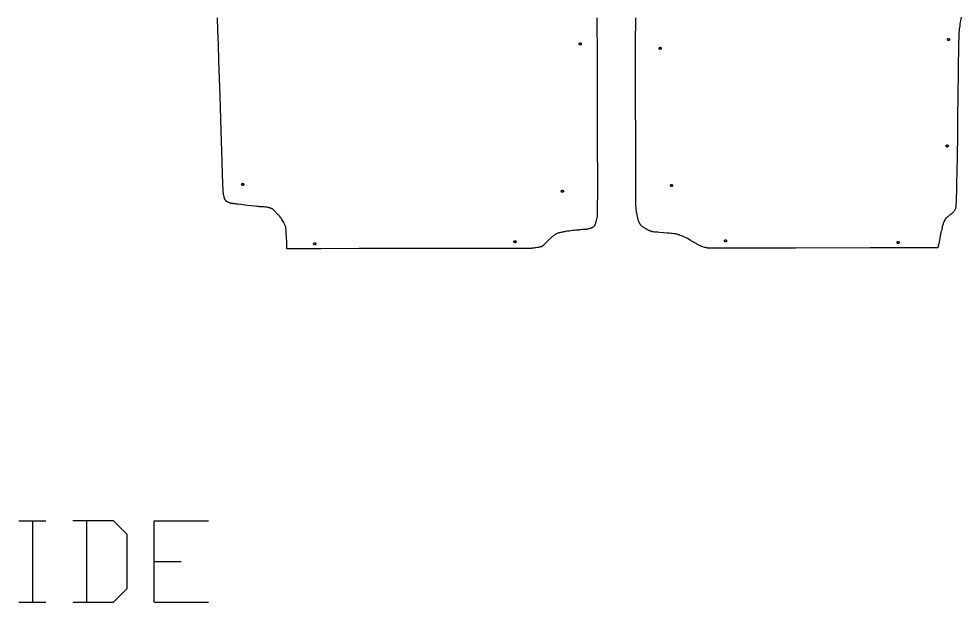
# Model space of a CAD drawing. Extents: x -900 to 7408, y -3188 to 1710.
# Drawn here: x 5407 to 7175, y -3188 to -2092 of the extents above; entities that cross this region are included whole.
import ezdxf

# ---------------------------------------------------------------- set-up
doc = ezdxf.new("R2010")
doc.units = 0
doc.layers.add('Default_Layer', color=1, linetype='CONTINUOUS')

msp = doc.modelspace()

# ---------------------------------------------------------------- linework, layer by layer
at = {"layer": 'Default_Layer'}
for points in [[(6492, -2090.5), (6492, -2115.2), (6492.1, -2142), (6492.1, -2170.5), (6492.2, -2200.3), (6492.4, -2261.2), (6492.6, -2320.8), (6492.7, -2348.8), (6492.8, -2374.9), (6492.8, -2398.6), (6492.8, -2419.3), (6492.8, -2428.5), (6492.7, -2436.7), (6492.7, -2443.9), (6492.6, -2450.1), (6492.6, -2455.1), (6492.5, -2459), (6492.4, -2460.5), (6492.4, -2461.6), (6492.3, -2462.5), (6492.2, -2462.9), (6491.7, -2465.7), (6491, -2468.8), (6490.7, -2470.4), (6490.3, -2471.9), (6490, -2473.5), (6489.5, -2475), (6489.1, -2476.5), (6488.8, -2477.2), (6488.6, -2477.8), (6488.3, -2478.5), (6488.1, -2479.1), (6487.8, -2479.7), (6487.5, -2480.2), (6487.2, -2480.8), (6486.9, -2481.2), (6486.6, -2481.7), (6486.2, -2482.1), (6485.9, -2482.4), (6485.5, -2482.7), (6485.1, -2482.9), (6484.7, -2483.1), (6484.5, -2483.3), (6484.3, -2483.5), (6483.9, -2483.9), (6483.4, -2484.2), (6482.9, -2484.5), (6482.3, -2484.8), (6481.7, -2485.1), (6481.1, -2485.3), (6480.5, -2485.5), (6479.9, -2485.7), (6479.3, -2485.9), (6478, -2486.2), (6476.8, -2486.6), (6475.7, -2486.9), (6475.1, -2487.1), (6474.4, -2487.2), (6473.6, -2487.3), (6472.7, -2487.4), (6471.7, -2487.5), (6470.7, -2487.6), (6468.6, -2487.8), (6466.3, -2487.9), (6464.1, -2488.1), (6461.8, -2488.3), (6460.8, -2488.4), (6459.8, -2488.5), (6458.5, -2488.7), (6456.8, -2488.9), (6452.1, -2489.3), (6449.3, -2489.6), (6446.3, -2489.9), (6443.1, -2490.3), (6439.8, -2490.7), (6436.4, -2491.2), (6433, -2491.7), (6431.3, -2492), (6429.6, -2492.3), (6428, -2492.6), (6426.4, -2492.9), (6424.9, -2493.2), (6423.4, -2493.6), (6422, -2494), (6420.6, -2494.3), (6419.3, -2494.8), (6418.1, -2495.2), (6417, -2495.6), (6416, -2496.1), (6415, -2496.6), (6414, -2497.1), (6413, -2497.7), (6412, -2498.4), (6411, -2499.1), (6410, -2499.9), (6408.9, -2500.7), (6407.9, -2501.5), (6406.9, -2502.4), (6405.9, -2503.3), (6404.8, -2504.2), (6403.8, -2505.1), (6401.9, -2507), (6400, -2508.9), (6398.2, -2510.7), (6396.6, -2512.4), (6393.7, -2515.5), (6392.5, -2516.7), (6391.6, -2517.7), (6390.9, -2518.4), (6390.6, -2518.6), (6390.4, -2518.8), (6389.8, -2519.1), (6389.1, -2519.4), (6388.4, -2519.7), (6387.7, -2520), (6387, -2520.2), (6386.2, -2520.4), (6384.8, -2520.8), (6383.8, -2521), (6382.2, -2521.3), (6380.3, -2521.7), (6378.1, -2522), (6375.8, -2522.4), (6373.4, -2522.7), (6371.1, -2523), (6370, -2523.1), (6369, -2523.2), (6367.6, -2523.2), (6364.6, -2523.2), (6354, -2523.3), (6337.8, -2523.4), (6316.6, -2523.4), (6261.8, -2523.5), (6194.9, -2523.6), (6045.6, -2523.7), (5973.6, -2523.8), (5910.2, -2523.9), (5909.9, -2518.6), (5909.7, -2512.7), (5909.2, -2500.7), (5908.9, -2495.1), (5908.7, -2490.4), (5908.6, -2488.5), (5908.4, -2486.9), (5908.3, -2485.6), (5908.3, -2485.2), (5908.2, -2484.8), (5908.1, -2484.2), (5907.9, -2483.6), (5907.6, -2482.4), (5907.2, -2481.3), (5906.7, -2480.2), (5906.2, -2479), (5905.7, -2477.9), (5905.2, -2476.8), (5904.7, -2475.7), (5904.4, -2475.1), (5904, -2474.4), (5903.1, -2472.8), (5902, -2471), (5900.8, -2469.1), (5899.7, -2467.3), (5898.6, -2465.7), (5897.6, -2464.3), (5897.2, -2463.7), (5896.9, -2463.3), (5896.3, -2462.6), (5895.6, -2461.9), (5894.9, -2461.2), (5894.2, -2460.6), (5892.8, -2459.3), (5892.1, -2458.7), (5891.4, -2458), (5891.1, -2457.6), (5890.7, -2457.2), (5889.9, -2456.3), (5889, -2455.2), (5888, -2454.1), (5887, -2452.9), (5886.5, -2452.3), (5885.9, -2451.8), (5885.3, -2451.3), (5884.8, -2450.8), (5884.2, -2450.3), (5883.6, -2449.9), (5883, -2449.5), (5882.4, -2449.2), (5881.8, -2448.9), (5881.1, -2448.6), (5880.5, -2448.3), (5879.8, -2448), (5879.2, -2447.8), (5878.5, -2447.5), (5877.8, -2447.3), (5877.1, -2447.1), (5875.8, -2446.7), (5874.4, -2446.4), (5873, -2446.1), (5872.2, -2445.9), (5871.4, -2445.8), (5870.6, -2445.7), (5869.7, -2445.6), (5867.7, -2445.5), (5865.6, -2445.4), (5861.3, -2445.2), (5859.1, -2445.1), (5858.1, -2445), (5857.1, -2444.9), (5854, -2444.6), (5849.1, -2444.1), (5836.3, -2442.6), (5823.6, -2441.1), (5818.8, -2440.5), (5815.9, -2440.2), (5814.1, -2439.9), (5812.2, -2439.7), (5810.3, -2439.5), (5808.4, -2439.2), (5806.6, -2438.9), (5805.7, -2438.8), (5804.9, -2438.6), (5804.1, -2438.4), (5803.4, -2438.2), (5802.7, -2438), (5802.1, -2437.8), (5801, -2437.3), (5799.9, -2436.7), (5799.3, -2436.4), (5798.8, -2436.1), (5798.3, -2435.8), (5797.7, -2435.4), (5797.2, -2435.1), (5796.8, -2434.7), (5796.3, -2434.3), (5795.8, -2433.9), (5795.4, -2433.5), (5795, -2433), (5794.6, -2432.5), (5794.3, -2432), (5794.1, -2431.8), (5793.9, -2431.5), (5793.6, -2430.9), (5793.3, -2430.1), (5793.1, -2429.4), (5792.8, -2428.6), (5792.6, -2427.7), (5792.3, -2426.8), (5792.1, -2425.8), (5791.9, -2424.8), (5791.7, -2423.9), (5791.4, -2421.9), (5791.1, -2419.9), (5790.8, -2418.1), (5790.8, -2417.6), (5790.7, -2416.6), (5790.6, -2413.3), (5790.1, -2401.3), (5789.5, -2383.2), (5788.7, -2360.1), (5786.8, -2302.5), (5784.7, -2236.7), (5782.6, -2171), (5781.6, -2140.6), (5780.7, -2113.4), (5779.9, -2090.2)], [(7175.5, -2089.4), (7174.9, -2092.5), (7174.3, -2095.7), (7173.8, -2098.8), (7173.3, -2102.1), (7172.8, -2105.3), (7172.4, -2108.5), (7172, -2111.6), (7171.6, -2114.7), (7171.3, -2117.8), (7171.2, -2118.7), (7171.1, -2120.1), (7171.1, -2121.9), (7171, -2124), (7170.8, -2129.4), (7170.7, -2136.2), (7170.5, -2144.3), (7170.4, -2153.6), (7170.1, -2175.1), (7169.8, -2200), (7169.4, -2227.4), (7168.7, -2286.3), (7168.3, -2316), (7167.9, -2344.8), (7167.7, -2358.6), (7167.5, -2371.8), (7167.2, -2384.3), (7167, -2396.1), (7166.7, -2406.9), (7166.5, -2416.8), (7166.2, -2425.6), (7165.9, -2433.2), (7165.8, -2436.5), (7165.6, -2439.5), (7165.5, -2442.1), (7165.3, -2444.3), (7165.2, -2446.1), (7165, -2447.6), (7164.9, -2448.2), (7164.8, -2448.6), (7164.8, -2449), (7164.7, -2449.3), (7164.3, -2450.1), (7163.9, -2450.8), (7163.5, -2451.6), (7163, -2452.3), (7162.4, -2453), (7161.9, -2453.7), (7161.3, -2454.4), (7160.7, -2455), (7160, -2455.7), (7159.4, -2456.3), (7158.7, -2456.9), (7158, -2457.5), (7156.6, -2458.7), (7155.1, -2459.9), (7152.2, -2462.1), (7150.8, -2463.3), (7150.1, -2463.8), (7149.4, -2464.4), (7148.8, -2465), (7148.2, -2465.6), (7147.6, -2466.2), (7147, -2466.8), (7146.5, -2467.4), (7146, -2468), (7145.5, -2468.7), (7145.1, -2469.3), (7144.7, -2470), (7144.3, -2470.7), (7144, -2471.4), (7143.6, -2472.1), (7143.3, -2472.8), (7143, -2473.5), (7142.4, -2474.9), (7141.9, -2476.4), (7141.4, -2477.9), (7140.9, -2479.4), (7140.5, -2480.9), (7140.1, -2482.4), (7139.8, -2483.9), (7139.1, -2487), (7138.4, -2490.1), (7138, -2491.6), (7137.6, -2493.1), (7137.2, -2494.6), (7136.9, -2496.3), (7136.5, -2497.9), (7136.1, -2499.7), (7135.4, -2503.3), (7134.7, -2507.1), (7133.3, -2514.7), (7132.6, -2518.6), (7131.9, -2522.3), (7072.4, -2522.4), (7004.8, -2522.5), (6864.6, -2522.8), (6801.9, -2523), (6774.5, -2523), (6750.5, -2523), (6730.6, -2523), (6715.4, -2523), (6709.8, -2522.9), (6705.5, -2522.9), (6702.7, -2522.9), (6701.9, -2522.8), (6701.4, -2522.8), (6700.6, -2522.7), (6699.6, -2522.6), (6698.7, -2522.4), (6697.8, -2522.2), (6696, -2521.8), (6694.1, -2521.4), (6692.4, -2520.9), (6690.7, -2520.4), (6689.1, -2519.8), (6687.6, -2519.3), (6686.9, -2519), (6686.2, -2518.7), (6685.5, -2518.4), (6684.8, -2518.1), (6683.4, -2517.4), (6682.1, -2516.6), (6679.5, -2515.1), (6678.2, -2514.3), (6676.8, -2513.6), (6675.2, -2512.7), (6673, -2511.4), (6667.7, -2508.3), (6664.8, -2506.6), (6661.9, -2505), (6660.6, -2504.3), (6659.3, -2503.6), (6658.1, -2503), (6656.9, -2502.5), (6654.8, -2501.5), (6652.7, -2500.6), (6650.6, -2499.7), (6648.4, -2498.9), (6647.3, -2498.5), (6646.2, -2498.1), (6645.1, -2497.8), (6644, -2497.4), (6642.9, -2497.1), (6641.8, -2496.8), (6640.7, -2496.5), (6639.5, -2496.2), (6638.9, -2496.1), (6638.1, -2496), (6637.2, -2495.8), (6636.1, -2495.7), (6633.6, -2495.4), (6630.7, -2495.1), (6627.5, -2494.8), (6624, -2494.5), (6616.7, -2494), (6609.5, -2493.4), (6606.2, -2493.1), (6603.1, -2492.8), (6600.4, -2492.6), (6598.1, -2492.3), (6597.1, -2492.2), (6596.3, -2492.1), (6595.7, -2491.9), (6595.2, -2491.8), (6594.3, -2491.6), (6593.5, -2491.3), (6592.6, -2491), (6591.8, -2490.6), (6590.9, -2490.3), (6590.1, -2489.9), (6589.2, -2489.5), (6588.4, -2489.1), (6586.8, -2488.3), (6585.3, -2487.5), (6584, -2486.7), (6582.8, -2486.1), (6580.8, -2484.9), (6579.7, -2484.2), (6578.7, -2483.6), (6577.7, -2482.9), (6577.2, -2482.5), (6576.8, -2482.2), (6576.3, -2481.8), (6575.9, -2481.4), (6575.5, -2481), (6575, -2480.5), (6574.7, -2480.1), (6574.3, -2479.6), (6573.9, -2479.1), (6573.5, -2478.6), (6573.2, -2478), (6572.8, -2477.5), (6572.5, -2476.9), (6572.2, -2476.3), (6571.5, -2475.1), (6571, -2473.9), (6570.4, -2472.7), (6570, -2471.4), (6569.7, -2470.7), (6569.5, -2469.8), (6569.2, -2468.7), (6568.9, -2467.4), (6568.5, -2466.1), (6568.2, -2464.5), (6567.9, -2462.9), (6567.5, -2461.3), (6567.2, -2459.5), (6566.8, -2457.7), (6566.5, -2455.9), (6566.2, -2454.2), (6566, -2452.4), (6565.7, -2450.7), (6565.5, -2449), (6565.4, -2447.4), (6565.3, -2446.9), (6565.3, -2446), (6565.2, -2443.4), (6565.2, -2439.6), (6565.1, -2434.7), (6565, -2421.7), (6564.9, -2405), (6564.8, -2385.1), (6564.8, -2362.4), (6564.7, -2310.7), (6564.6, -2253.8), (6564.6, -2195.5), (6564.6, -2139.8), (6564.7, -2090.5)], [(5407.1, -3035.1), (5457.9, -3035.1)], [(5432.5, -3035.1), (5432.5, -3187.5)], [(5508.7, -3187.5), (5584.9, -3187.5), (5610.3, -3162.1), (5610.3, -3060.5), (5584.9, -3035.1), (5508.7, -3035.1)], [(5534.1, -3035.1), (5534.1, -3187.5)], [(5661.1, -3187.5), (5661.1, -3035.1), (5762.7, -3035.1)], [(5661.1, -3111.3), (5711.9, -3111.3)], [(5407.1, -3187.5), (5457.9, -3187.5)], [(5661.1, -3187.5), (5762.7, -3187.5)]]:
    msp.add_lwpolyline(points, dxfattribs=at)
for points in [[(6458.6, -2139.4), (6458.7, -2139.2), (6458.7, -2139), (6458.7, -2138.8), (6458.8, -2138.6), (6458.9, -2138.4), (6459, -2138.2), (6459.1, -2138.1), (6459.2, -2138), (6459.4, -2137.8), (6459.5, -2137.7), (6459.7, -2137.6), (6459.9, -2137.5), (6460, -2137.5), (6460.2, -2137.4), (6460.4, -2137.4), (6460.6, -2137.4), (6460.8, -2137.4), (6461, -2137.4), (6461.2, -2137.5), (6461.4, -2137.5), (6461.6, -2137.6), (6461.8, -2137.7), (6461.9, -2137.8), (6462.1, -2138), (6462.2, -2138.1), (6462.3, -2138.2), (6462.4, -2138.4), (6462.5, -2138.6), (6462.6, -2138.8), (6462.6, -2139), (6462.6, -2139.2), (6462.6, -2139.4), (6462.6, -2139.6), (6462.6, -2139.8), (6462.6, -2140), (6462.5, -2140.1), (6462.4, -2140.3), (6462.3, -2140.5), (6462.2, -2140.6), (6462.1, -2140.8), (6461.9, -2140.9), (6461.8, -2141), (6461.6, -2141.1), (6461.4, -2141.2), (6461.2, -2141.3), (6461, -2141.3), (6460.8, -2141.4), (6460.6, -2141.4), (6460.4, -2141.4), (6460.2, -2141.3), (6460, -2141.3), (6459.9, -2141.2), (6459.7, -2141.1), (6459.5, -2141), (6459.4, -2140.9), (6459.2, -2140.8), (6459.1, -2140.6), (6459, -2140.5), (6458.9, -2140.3), (6458.8, -2140.1), (6458.7, -2140), (6458.7, -2139.8), (6458.7, -2139.6), (6458.6, -2139.4)], [(7149.6, -2131.2), (7149.7, -2131), (7149.7, -2130.8), (7149.7, -2130.6), (7149.8, -2130.4), (7149.9, -2130.2), (7150, -2130.1), (7150.1, -2129.9), (7150.2, -2129.8), (7150.4, -2129.7), (7150.5, -2129.5), (7150.7, -2129.4), (7150.9, -2129.4), (7151.1, -2129.3), (7151.2, -2129.2), (7151.4, -2129.2), (7151.6, -2129.2), (7151.9, -2129.2), (7152.1, -2129.2), (7152.2, -2129.3), (7152.4, -2129.4), (7152.6, -2129.4), (7152.8, -2129.5), (7152.9, -2129.7), (7153.1, -2129.8), (7153.2, -2129.9), (7153.3, -2130.1), (7153.4, -2130.2), (7153.5, -2130.4), (7153.6, -2130.6), (7153.6, -2130.8), (7153.6, -2131), (7153.6, -2131.2), (7153.6, -2131.4), (7153.6, -2131.6), (7153.6, -2131.8), (7153.5, -2132), (7153.4, -2132.2), (7153.3, -2132.3), (7153.2, -2132.5), (7153.1, -2132.6), (7152.9, -2132.7), (7152.8, -2132.9), (7152.6, -2133), (7152.4, -2133), (7152.2, -2133.1), (7152.1, -2133.2), (7151.9, -2133.2), (7151.6, -2133.2), (7151.4, -2133.2), (7151.2, -2133.2), (7151.1, -2133.1), (7150.9, -2133), (7150.7, -2133), (7150.5, -2132.9), (7150.4, -2132.7), (7150.2, -2132.6), (7150.1, -2132.5), (7150, -2132.3), (7149.9, -2132.2), (7149.8, -2132), (7149.7, -2131.8), (7149.7, -2131.6), (7149.7, -2131.4), (7149.6, -2131.2)], [(6608.7, -2147.6), (6608.7, -2147.4), (6608.7, -2147.2), (6608.8, -2147), (6608.8, -2146.8), (6608.9, -2146.6), (6609, -2146.5), (6609.1, -2146.3), (6609.3, -2146.2), (6609.4, -2146.1), (6609.6, -2145.9), (6609.7, -2145.8), (6609.9, -2145.8), (6610.1, -2145.7), (6610.3, -2145.6), (6610.5, -2145.6), (6610.7, -2145.6), (6610.9, -2145.6), (6611.1, -2145.6), (6611.3, -2145.7), (6611.5, -2145.8), (6611.6, -2145.8), (6611.8, -2145.9), (6611.9, -2146.1), (6612.1, -2146.2), (6612.2, -2146.3), (6612.3, -2146.5), (6612.4, -2146.6), (6612.5, -2146.8), (6612.6, -2147), (6612.6, -2147.2), (6612.7, -2147.4), (6612.7, -2147.6), (6612.7, -2147.8), (6612.6, -2148), (6612.6, -2148.2), (6612.5, -2148.4), (6612.4, -2148.5), (6612.3, -2148.7), (6612.2, -2148.9), (6612.1, -2149), (6611.9, -2149.1), (6611.8, -2149.3), (6611.6, -2149.4), (6611.5, -2149.4), (6611.3, -2149.5), (6611.1, -2149.6), (6610.9, -2149.6), (6610.7, -2149.6), (6610.5, -2149.6), (6610.3, -2149.6), (6610.1, -2149.5), (6609.9, -2149.4), (6609.7, -2149.4), (6609.6, -2149.3), (6609.4, -2149.1), (6609.3, -2149), (6609.1, -2148.9), (6609, -2148.7), (6608.9, -2148.5), (6608.8, -2148.4), (6608.8, -2148.2), (6608.7, -2148), (6608.7, -2147.8), (6608.7, -2147.6)], [(7147.1, -2330.9), (7147.1, -2330.7), (7147.1, -2330.5), (7147.2, -2330.3), (7147.2, -2330.2), (7147.3, -2330), (7147.4, -2329.8), (7147.5, -2329.7), (7147.6, -2329.5), (7147.8, -2329.4), (7147.9, -2329.3), (7148.1, -2329.2), (7148.3, -2329.1), (7148.5, -2329), (7148.7, -2329), (7148.9, -2329), (7149.1, -2328.9), (7149.3, -2329), (7149.5, -2329), (7149.7, -2329), (7149.8, -2329.1), (7150, -2329.2), (7150.2, -2329.3), (7150.3, -2329.4), (7150.5, -2329.5), (7150.6, -2329.7), (7150.7, -2329.8), (7150.8, -2330), (7150.9, -2330.2), (7151, -2330.3), (7151, -2330.5), (7151.1, -2330.7), (7151.1, -2330.9), (7151.1, -2331.1), (7151, -2331.3), (7151, -2331.5), (7150.9, -2331.7), (7150.8, -2331.9), (7150.7, -2332.1), (7150.6, -2332.2), (7150.5, -2332.4), (7150.3, -2332.5), (7150.2, -2332.6), (7150, -2332.7), (7149.8, -2332.8), (7149.7, -2332.9), (7149.5, -2332.9), (7149.3, -2332.9), (7149.1, -2332.9), (7148.9, -2332.9), (7148.7, -2332.9), (7148.5, -2332.9), (7148.3, -2332.8), (7148.1, -2332.7), (7147.9, -2332.6), (7147.8, -2332.5), (7147.6, -2332.4), (7147.5, -2332.2), (7147.4, -2332.1), (7147.3, -2331.9), (7147.2, -2331.7), (7147.2, -2331.5), (7147.1, -2331.3), (7147.1, -2331.1), (7147.1, -2330.9)], [(5825.2, -2403.1), (5825.2, -2402.9), (5825.2, -2402.7), (5825.3, -2402.5), (5825.3, -2402.4), (5825.4, -2402.2), (5825.5, -2402), (5825.6, -2401.9), (5825.8, -2401.7), (5825.9, -2401.6), (5826.1, -2401.5), (5826.2, -2401.4), (5826.4, -2401.3), (5826.6, -2401.2), (5826.8, -2401.2), (5827, -2401.1), (5827.2, -2401.1), (5827.4, -2401.1), (5827.6, -2401.2), (5827.8, -2401.2), (5828, -2401.3), (5828.1, -2401.4), (5828.3, -2401.5), (5828.5, -2401.6), (5828.6, -2401.7), (5828.7, -2401.9), (5828.8, -2402), (5828.9, -2402.2), (5829, -2402.4), (5829.1, -2402.5), (5829.1, -2402.7), (5829.2, -2402.9), (5829.2, -2403.1), (5829.2, -2403.3), (5829.1, -2403.5), (5829.1, -2403.7), (5829, -2403.9), (5828.9, -2404.1), (5828.8, -2404.2), (5828.7, -2404.4), (5828.6, -2404.5), (5828.5, -2404.7), (5828.3, -2404.8), (5828.1, -2404.9), (5828, -2405), (5827.8, -2405), (5827.6, -2405.1), (5827.4, -2405.1), (5827.2, -2405.1), (5827, -2405.1), (5826.8, -2405.1), (5826.6, -2405), (5826.4, -2405), (5826.2, -2404.9), (5826.1, -2404.8), (5825.9, -2404.7), (5825.8, -2404.5), (5825.6, -2404.4), (5825.5, -2404.2), (5825.4, -2404.1), (5825.3, -2403.9), (5825.3, -2403.7), (5825.2, -2403.5), (5825.2, -2403.3), (5825.2, -2403.1)], [(6629.8, -2405.1), (6629.8, -2404.9), (6629.9, -2404.7), (6629.9, -2404.5), (6630, -2404.4), (6630.1, -2404.2), (6630.2, -2404), (6630.3, -2403.9), (6630.4, -2403.7), (6630.5, -2403.6), (6630.7, -2403.5), (6630.9, -2403.4), (6631, -2403.3), (6631.2, -2403.2), (6631.4, -2403.2), (6631.6, -2403.2), (6631.8, -2403.1), (6632, -2403.2), (6632.2, -2403.2), (6632.4, -2403.2), (6632.6, -2403.3), (6632.8, -2403.4), (6632.9, -2403.5), (6633.1, -2403.6), (6633.2, -2403.7), (6633.4, -2403.9), (6633.5, -2404), (6633.6, -2404.2), (6633.7, -2404.4), (6633.7, -2404.5), (6633.8, -2404.7), (6633.8, -2404.9), (6633.8, -2405.1), (6633.8, -2405.3), (6633.8, -2405.5), (6633.7, -2405.7), (6633.7, -2405.9), (6633.6, -2406.1), (6633.5, -2406.3), (6633.4, -2406.4), (6633.2, -2406.6), (6633.1, -2406.7), (6632.9, -2406.8), (6632.8, -2406.9), (6632.6, -2407), (6632.4, -2407.1), (6632.2, -2407.1), (6632, -2407.1), (6631.8, -2407.1), (6631.6, -2407.1), (6631.4, -2407.1), (6631.2, -2407.1), (6631, -2407), (6630.9, -2406.9), (6630.7, -2406.8), (6630.5, -2406.7), (6630.4, -2406.6), (6630.3, -2406.4), (6630.2, -2406.3), (6630.1, -2406.1), (6630, -2405.9), (6629.9, -2405.7), (6629.9, -2405.5), (6629.8, -2405.3), (6629.8, -2405.1)], [(6425.1, -2416), (6425.1, -2415.8), (6425.2, -2415.6), (6425.2, -2415.4), (6425.3, -2415.2), (6425.4, -2415), (6425.5, -2414.8), (6425.6, -2414.7), (6425.7, -2414.5), (6425.9, -2414.4), (6426, -2414.3), (6426.2, -2414.2), (6426.3, -2414.1), (6426.5, -2414), (6426.7, -2414), (6426.9, -2414), (6427.1, -2414), (6427.3, -2414), (6427.5, -2414), (6427.7, -2414), (6427.9, -2414.1), (6428.1, -2414.2), (6428.2, -2414.3), (6428.4, -2414.4), (6428.5, -2414.5), (6428.7, -2414.7), (6428.8, -2414.8), (6428.9, -2415), (6429, -2415.2), (6429, -2415.4), (6429.1, -2415.6), (6429.1, -2415.8), (6429.1, -2416), (6429.1, -2416.2), (6429.1, -2416.4), (6429, -2416.6), (6429, -2416.7), (6428.9, -2416.9), (6428.8, -2417.1), (6428.7, -2417.2), (6428.5, -2417.4), (6428.4, -2417.5), (6428.2, -2417.6), (6428.1, -2417.7), (6427.9, -2417.8), (6427.7, -2417.9), (6427.5, -2417.9), (6427.3, -2417.9), (6427.1, -2418), (6426.9, -2417.9), (6426.7, -2417.9), (6426.5, -2417.9), (6426.3, -2417.8), (6426.2, -2417.7), (6426, -2417.6), (6425.9, -2417.5), (6425.7, -2417.4), (6425.6, -2417.2), (6425.5, -2417.1), (6425.4, -2416.9), (6425.3, -2416.7), (6425.2, -2416.6), (6425.2, -2416.4), (6425.1, -2416.2), (6425.1, -2416)], [(6336.2, -2510.9), (6336.2, -2510.7), (6336.2, -2510.5), (6336.3, -2510.3), (6336.3, -2510.1), (6336.4, -2509.9), (6336.5, -2509.7), (6336.6, -2509.6), (6336.8, -2509.5), (6336.9, -2509.3), (6337.1, -2509.2), (6337.2, -2509.1), (6337.4, -2509), (6337.6, -2509), (6337.8, -2508.9), (6338, -2508.9), (6338.2, -2508.9), (6338.4, -2508.9), (6338.6, -2508.9), (6338.8, -2509), (6339, -2509), (6339.1, -2509.1), (6339.3, -2509.2), (6339.5, -2509.3), (6339.6, -2509.5), (6339.7, -2509.6), (6339.9, -2509.7), (6340, -2509.9), (6340, -2510.1), (6340.1, -2510.3), (6340.2, -2510.5), (6340.2, -2510.7), (6340.2, -2510.9), (6340.2, -2511.1), (6340.2, -2511.3), (6340.1, -2511.5), (6340, -2511.6), (6340, -2511.8), (6339.9, -2512), (6339.7, -2512.1), (6339.6, -2512.3), (6339.5, -2512.4), (6339.3, -2512.5), (6339.1, -2512.6), (6339, -2512.7), (6338.8, -2512.8), (6338.6, -2512.8), (6338.4, -2512.9), (6338.2, -2512.9), (6338, -2512.9), (6337.8, -2512.8), (6337.6, -2512.8), (6337.4, -2512.7), (6337.2, -2512.6), (6337.1, -2512.5), (6336.9, -2512.4), (6336.8, -2512.3), (6336.6, -2512.1), (6336.5, -2512), (6336.4, -2511.8), (6336.3, -2511.6), (6336.3, -2511.5), (6336.2, -2511.3), (6336.2, -2511.1), (6336.2, -2510.9)], [(6731.2, -2509.1), (6731.2, -2508.9), (6731.2, -2508.7), (6731.3, -2508.5), (6731.3, -2508.3), (6731.4, -2508.2), (6731.5, -2508), (6731.6, -2507.8), (6731.8, -2507.7), (6731.9, -2507.6), (6732.1, -2507.5), (6732.2, -2507.4), (6732.4, -2507.3), (6732.6, -2507.2), (6732.8, -2507.2), (6733, -2507.1), (6733.2, -2507.1), (6733.4, -2507.1), (6733.6, -2507.2), (6733.8, -2507.2), (6734, -2507.3), (6734.1, -2507.4), (6734.3, -2507.5), (6734.5, -2507.6), (6734.6, -2507.7), (6734.7, -2507.8), (6734.8, -2508), (6734.9, -2508.2), (6735, -2508.3), (6735.1, -2508.5), (6735.2, -2508.7), (6735.2, -2508.9), (6735.2, -2509.1), (6735.2, -2509.3), (6735.2, -2509.5), (6735.1, -2509.7), (6735, -2509.9), (6734.9, -2510.1), (6734.8, -2510.2), (6734.7, -2510.4), (6734.6, -2510.5), (6734.5, -2510.7), (6734.3, -2510.8), (6734.1, -2510.9), (6734, -2511), (6733.8, -2511), (6733.6, -2511.1), (6733.4, -2511.1), (6733.2, -2511.1), (6733, -2511.1), (6732.8, -2511.1), (6732.6, -2511), (6732.4, -2511), (6732.2, -2510.9), (6732.1, -2510.8), (6731.9, -2510.7), (6731.8, -2510.5), (6731.6, -2510.4), (6731.5, -2510.2), (6731.4, -2510.1), (6731.3, -2509.9), (6731.3, -2509.7), (6731.2, -2509.5), (6731.2, -2509.3), (6731.2, -2509.1)], [(7055.2, -2512.1), (7055.2, -2511.9), (7055.2, -2511.7), (7055.3, -2511.5), (7055.3, -2511.4), (7055.4, -2511.2), (7055.5, -2511), (7055.6, -2510.9), (7055.8, -2510.7), (7055.9, -2510.6), (7056.1, -2510.5), (7056.2, -2510.4), (7056.4, -2510.3), (7056.6, -2510.2), (7056.8, -2510.2), (7057, -2510.1), (7057.2, -2510.1), (7057.4, -2510.1), (7057.6, -2510.2), (7057.8, -2510.2), (7058, -2510.3), (7058.1, -2510.4), (7058.3, -2510.5), (7058.4, -2510.6), (7058.6, -2510.7), (7058.7, -2510.9), (7058.8, -2511), (7058.9, -2511.2), (7059, -2511.4), (7059.1, -2511.5), (7059.1, -2511.7), (7059.2, -2511.9), (7059.2, -2512.1), (7059.2, -2512.3), (7059.1, -2512.5), (7059.1, -2512.7), (7059, -2512.9), (7058.9, -2513.1), (7058.8, -2513.2), (7058.7, -2513.4), (7058.6, -2513.5), (7058.4, -2513.7), (7058.3, -2513.8), (7058.1, -2513.9), (7058, -2514), (7057.8, -2514), (7057.6, -2514.1), (7057.4, -2514.1), (7057.2, -2514.1), (7057, -2514.1), (7056.8, -2514.1), (7056.6, -2514), (7056.4, -2514), (7056.2, -2513.9), (7056.1, -2513.8), (7055.9, -2513.7), (7055.8, -2513.5), (7055.6, -2513.4), (7055.5, -2513.2), (7055.4, -2513.1), (7055.3, -2512.9), (7055.3, -2512.7), (7055.2, -2512.5), (7055.2, -2512.3), (7055.2, -2512.1)], [(5960.2, -2514.7), (5960.2, -2514.5), (5960.3, -2514.3), (5960.3, -2514.1), (5960.4, -2513.9), (5960.5, -2513.7), (5960.6, -2513.6), (5960.7, -2513.4), (5960.8, -2513.3), (5960.9, -2513.1), (5961.1, -2513), (5961.3, -2512.9), (5961.4, -2512.8), (5961.6, -2512.8), (5961.8, -2512.7), (5962, -2512.7), (5962.2, -2512.7), (5962.4, -2512.7), (5962.6, -2512.7), (5962.8, -2512.8), (5963, -2512.8), (5963.2, -2512.9), (5963.3, -2513), (5963.5, -2513.1), (5963.6, -2513.3), (5963.8, -2513.4), (5963.9, -2513.6), (5964, -2513.7), (5964.1, -2513.9), (5964.1, -2514.1), (5964.2, -2514.3), (5964.2, -2514.5), (5964.2, -2514.7), (5964.2, -2514.9), (5964.2, -2515.1), (5964.1, -2515.3), (5964.1, -2515.5), (5964, -2515.6), (5963.9, -2515.8), (5963.8, -2516), (5963.6, -2516.1), (5963.5, -2516.2), (5963.3, -2516.3), (5963.2, -2516.4), (5963, -2516.5), (5962.8, -2516.6), (5962.6, -2516.6), (5962.4, -2516.7), (5962.2, -2516.7), (5962, -2516.7), (5961.8, -2516.6), (5961.6, -2516.6), (5961.4, -2516.5), (5961.3, -2516.4), (5961.1, -2516.3), (5960.9, -2516.2), (5960.8, -2516.1), (5960.7, -2516), (5960.6, -2515.8), (5960.5, -2515.6), (5960.4, -2515.5), (5960.3, -2515.3), (5960.3, -2515.1), (5960.2, -2514.9), (5960.2, -2514.7)]]:
    msp.add_lwpolyline(points, close=True, dxfattribs=at)

doc.saveas('drawing.dxf')
